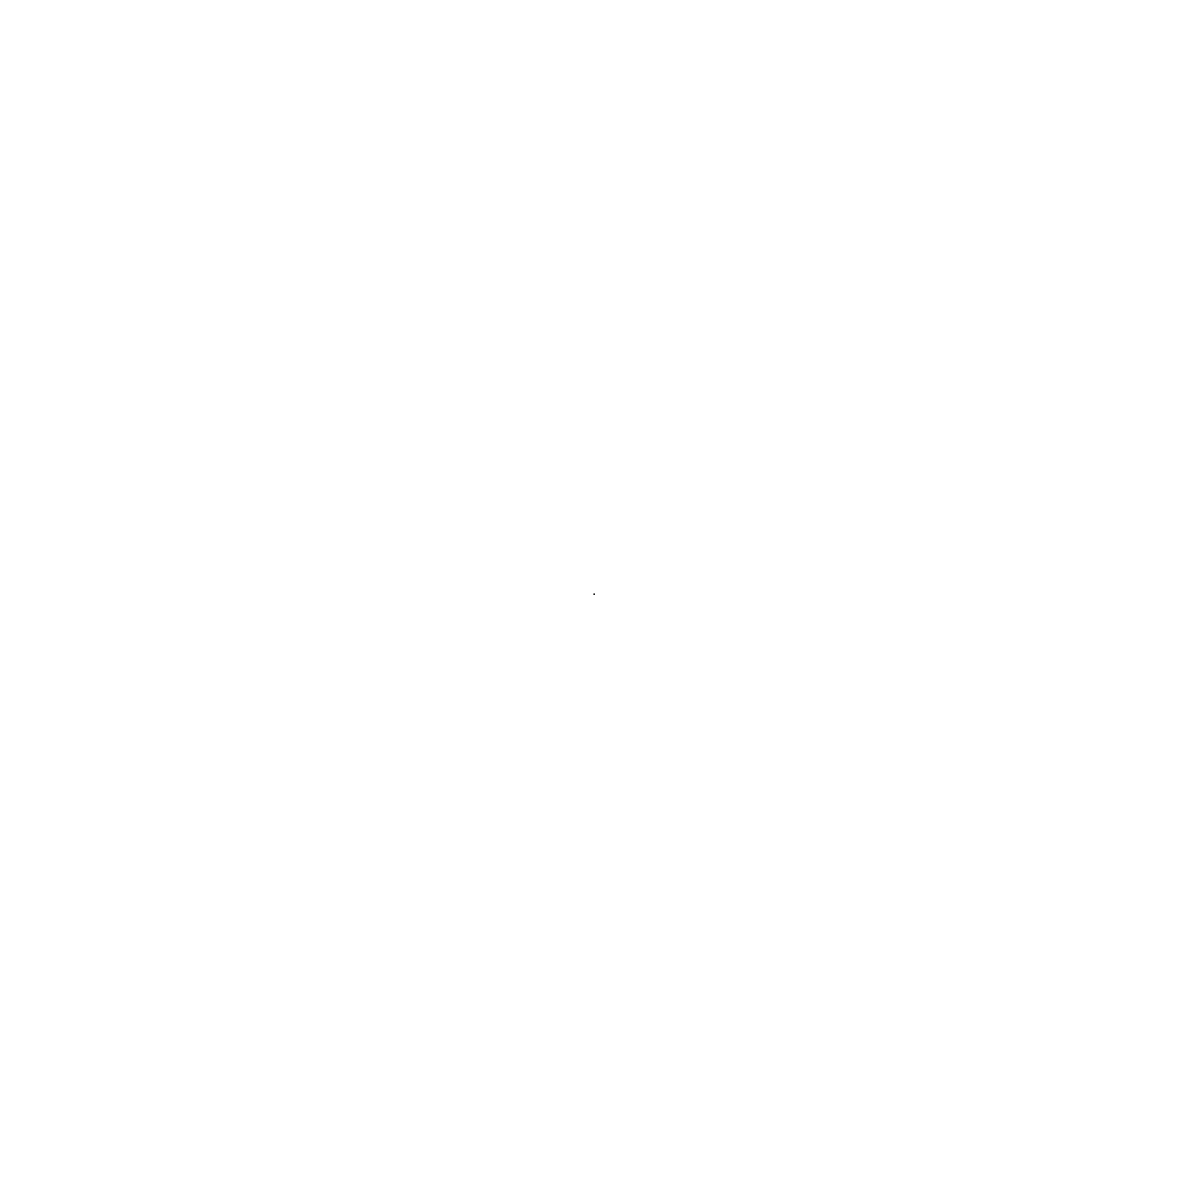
# Model space of a CAD drawing. Extents: x -224767.8063180946 to -224767.8063180946, y 5356459.5060951151 to 5356459.5060951151.
import ezdxf

# ---------------------------------------------------------------- set-up
doc = ezdxf.new("R2010")
doc.units = 0
doc.header["$MEASUREMENT"] = 0

msp = doc.modelspace()

# ---------------------------------------------------------------- linework, layer by layer
at = {"layer": '', "linetype": 'ByBlock'}
msp.add_point((-224767.8063180946, 5356459.5060951151), dxfattribs=at)

doc.saveas('drawing.dxf')
